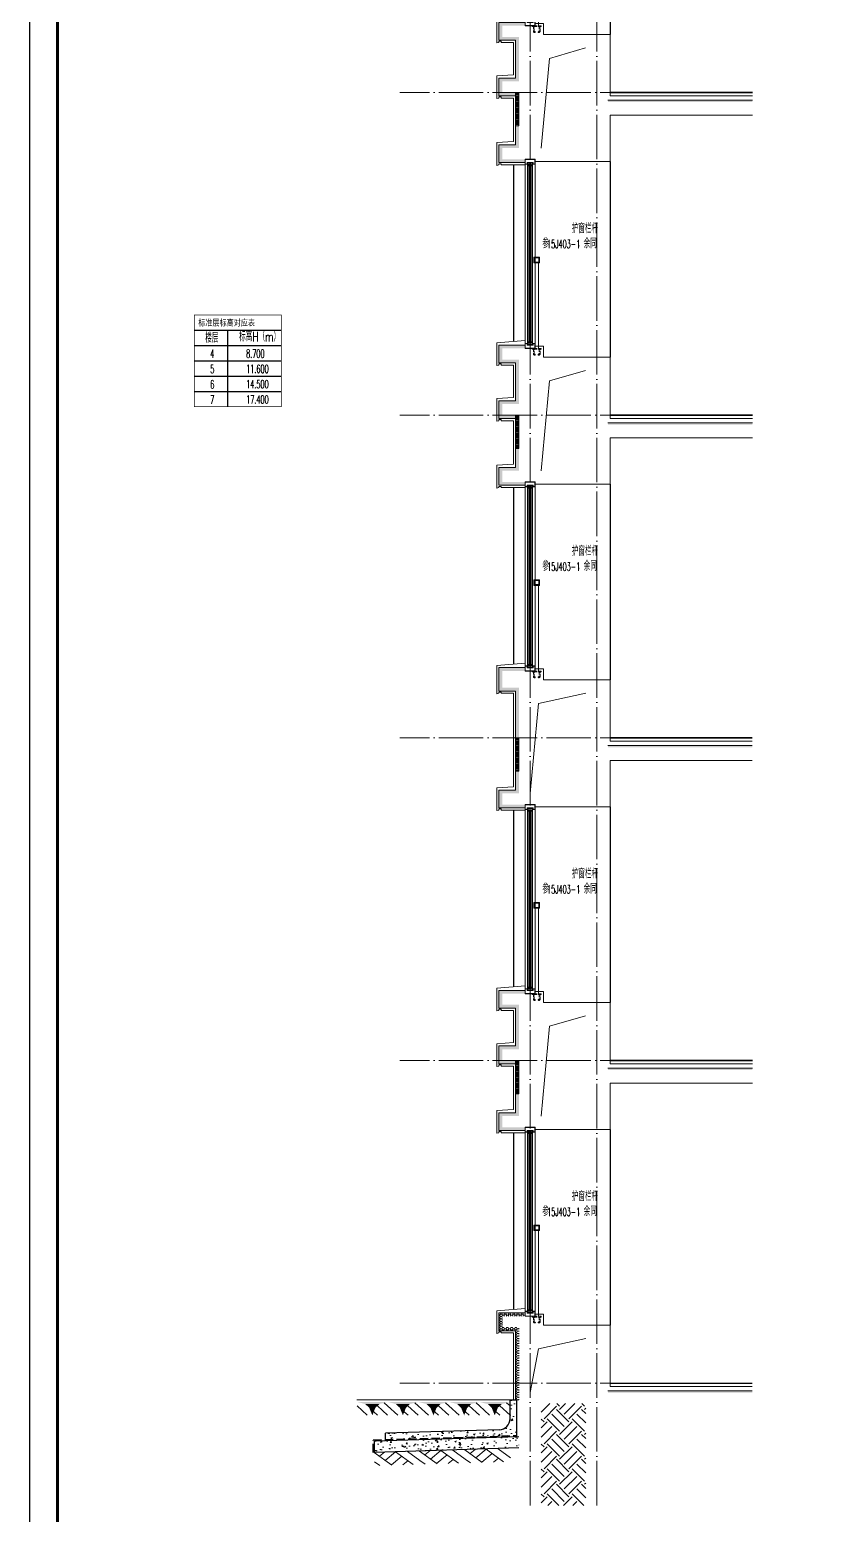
# Model space of a CAD drawing. Extents: x -518115 to 389031, y -209821 to 1628073.
# Drawn here: x 155430 to 162604, y -169623 to -156279 of the extents above; entities that cross this region are included whole.
import ezdxf

# ---------------------------------------------------------------- set-up
doc = ezdxf.new("R2010")
doc.units = 0
doc.header["$LTSCALE"] = 1000
doc.header["$MEASUREMENT"] = 0
doc.linetypes.add('DASH', pattern=[0.35, 0.25, -0.1])
doc.linetypes.add('DOTE', pattern=[2.42, 2, -0.2, 0.02, -0.2])
for name, color, linetype in [('C-Sheet-图框', 101, 'Continuous'), ('COLUMN', 9, 'Continuous'), ('PUB_TEXT', 4, 'Continuous'), ('图框', 140, 'Continuous'), ('看线', 251, 'Continuous'), ('立面-看线', 251, 'Continuous')]:
    doc.layers.add(name, color=color, linetype=linetype)
for name, color, linetype, lineweight in [('DOTE', 19, 'DOTE', 9), ('PUB_HATCH', 8, 'Continuous', 9), ('S_WINDOW', 144, 'Continuous', 15), ('内粉刷', 37, 'Continuous', 9), ('填充', 251, 'Continuous', 5), ('立面-中轮廓线', 213, 'Continuous', 35), ('立面-栏杆', 105, 'Continuous', 15), ('立面-洞口示意', 152, 'Continuous', 13), ('粉刷', 251, 'Continuous', 9), ('细细', 250, 'Continuous', 0)]:
    doc.layers.add(name, color=color, linetype=linetype, lineweight=lineweight)
doc.layers.add('yichutu', color=7, linetype='Continuous', true_color=0xffffff, plot=False)
doc.styles.add('_TCH_DIM', font='SIMPLEX.shx', dxfattribs={"width": 0.7, "bigfont": 'GBCBIG.shx'})
doc.styles.add('宋体', font='', dxfattribs={"height": 50})
doc.styles.get('宋体').set_extended_font_data('SimSun')
pattern_1 = [(50, (28072.99, 249033.25), (143.452037, -12.550427), [15, -165]), (355, (28072.99, 249033.25), (-27.750267, 150.438427), [12, -132]), (100.4514, (28084.94, 249032.2), (115.701876, 137.88791), [12.74804, -140.22842]), (46.1842, (28072.99, 249073.25), (213.44821, -33.1038), [22.5, -247.5]), (96.6356, (28090.77, 249070.5), (186.93254, 194.82357), [19.12206, -210.3426]), (351.1842, (28072.99, 249073.25), (186.93239, 194.82372), [18, -198]), (21, (28092.99, 249063.25), (119.38141, -80.52378), [15, -165]), (326, (28092.99, 249063.25), (48.663066, 145.03001), [12, -132]), (71.4514, (28102.93, 249056.54), (168.044526, 64.5061), [12.74804, -140.22842]), (37.5, (28072.986, 249033.25), (2.431971, 66.578771), [0, -130.4, 0, -134, 0, -132.5]), (7.5, (28072.986, 249033.25), (52.613907, 78.882342), [0, -76.4, 0, -127.4, 0, -50.5]), (327.5, (28028.386, 249033.25), (106.764487, -4.510974), [0, -50, 0, -156, 0, -207]), (317.5, (28008.39, 249033.25), (116.637234, 20.020996), [0, -65, 0, -103.6, 0, -147])]
pattern_2 = [(315, (-1092889.3176, -488431.8362), (-1.767766953, -1.767766953), []), (315, (-1092888.139, -488431.8362), (-1.767766953, -1.767766953), [])]
pattern_3 = [(315, (-1092889.3176, -490170.0743), (-1.767766953, -1.767766953), []), (315, (-1092888.139, -490170.0743), (-1.767766953, -1.767766953), [])]

# ---------------------------------------------------------------- blocks, each defined once
blk = doc.blocks.new('GFDDDDRG')
at = {"layer": '图框'}
blk.add_lwpolyline([(923310, -107437), (923310, -159999), (893610, -159999), (893610, -107437)], close=True, dxfattribs=at)
blk.add_lwpolyline([(923310, -107437), (923310, -159999), (893610, -159999), (893610, -107437)], close=True, dxfattribs=at)
at = {"layer": '图框', "const_width": 50}
blk.add_lwpolyline([(894110, -159499), (922810, -159499), (922810, -108687), (894110, -108687)], close=True, dxfattribs=at)
blk = doc.blocks.new('yct-1051-594-26275-14850-25-1002.0')
at = {"layer": 'yichutu', "color": 7, "true_color": 0xffffff}
blk.add_lwpolyline([(0, 0), (0, 14850), (26275, 14850), (26275, 0)], close=True, dxfattribs=at)
blk = doc.blocks.new('$LinePat$素土夯实')
at = {"color": 0}
for p, q in [((0, -210), (210, 0)), ((120, -300), (420, 0)), ((420, 0), (608, -188)), ((495, -300), (795, 0)), ((615, 0), (705, -90)), ((210, -210), (300, -300)), ((315, -105), (502, -293)), ((705, -300), (795, -210))]:
    blk.add_line(p, q, dxfattribs=at)
blk = doc.blocks.new('$LinePat$自然土壤')
at = {"color": 0}
for p, q in [((0, -90), (71, -19)), ((0, -300), (211, -89)), ((210, -300), (286, -224)), ((420, -300), (630, -90))]:
    blk.add_line(p, q, dxfattribs=at)
for points in [[(0, 0), (630, 0), (168, -45), (462, -45)], [(168, -45), (462, -45), (252, -132), (378, -132)], [(252, -132), (378, -132), (315, -300)]]:
    blk.add_solid(points, dxfattribs=at)
blk = doc.blocks.new('sanshui')
at = {"layer": '粉刷'}
h = blk.add_hatch(dxfattribs=at)
h.set_pattern_fill('混凝土', color=256, scale=20)
h.set_pattern_definition(pattern_1)
edge = h.paths.add_edge_path()
edge.add_line((346318, 427330), (346258, 427330))
edge.add_line((346258, 427330), (346258, 427160))
edge.add_arc((346158, 427160), 100, 271.7184, 360, ccw=False)
edge.add_line((346161, 427060), (345138, 427030))
edge.add_line((345138, 427030), (345138, 426970))
edge.add_line((345138, 426970), (346318, 427005))
edge.add_line((346318, 427005), (346318, 427330))
h = blk.add_hatch(dxfattribs=at)
h.set_pattern_fill('混凝土', color=256, scale=20)
h.set_pattern_definition(pattern_1)
h.paths.add_polyline_path([(346338, 426896), (346338, 426996), (345038, 426957), (345038, 426857)])
at = {"layer": 'COLUMN'}
for p, q in [((346258, 427330), (346318, 427330)), ((346258, 427160), (346258, 427330)), ((346318, 426995), (346318, 427330)), ((346161, 427060), (345138, 427030)), ((345138, 426960), (345138, 427030)), ((346338, 426996), (345038, 426957)), ((345038, 426857), (345038, 426957)), ((346338, 426896), (345038, 426857))]:
    blk.add_line(p, q, dxfattribs=at)
blk.add_arc((346158, 427160), 100, 271.7184, 0, dxfattribs=at)
at = {"layer": '立面-中轮廓线', "linetype": 'DASH', "ltscale": 0.3}
blk.add_lwpolyline([(345028, 426857), (345028, 426966), (346318, 427005)], dxfattribs=at)
at = {"layer": '粉刷'}
blk.add_line((344881, 427330), (346258, 427330), dxfattribs=at)
at = {"layer": '粉刷', "yscale": 0.4, "zscale": 0.4}
for name, p, xscale, rotation in [('$LinePat$自然土壤', (345157, 427310), -0.4369306507241237, 359.9999999999903), ('$LinePat$自然土壤', (345432, 427310), -0.4369306507241237, 359.9999999999903), ('$LinePat$自然土壤', (345707, 427310), -0.4369306507241237, 359.9999999999903), ('$LinePat$自然土壤', (345983, 427310), -0.4369306507241237, 359.9999999999903), ('$LinePat$自然土壤', (346258, 427310), -0.4369306507241237, 359.9999999999903), ('$LinePat$素土夯实', (345851, 426881), -0.5117605352322558, 1.718358001643932), ('$LinePat$素土夯实', (346258, 426893), -0.5117605352322558, 1.718358001643932), ('$LinePat$素土夯实', (345444, 426869), -0.5117605352322558, 1.718358001643932)]:
    blk.add_blockref(name, p, dxfattribs=dict(at, xscale=xscale, rotation=rotation))
blk = doc.blocks.new('A$C008776C7')
at = {"layer": '细细'}
h = blk.add_hatch(dxfattribs=at)
h.set_pattern_fill('金属', color=256, style=0)
h.set_pattern_definition(pattern_2)
h.paths.add_polyline_path([(0, 1655), (20, 1655), (20, 1669), (70, 1669), (70, 1655), (90, 1655), (90, 1700), (0, 1700)])
h.paths.add_polyline_path([(18, 1671), (18, 1657), (2, 1657), (2, 1698), (88, 1698), (88, 1657), (72, 1657), (72, 1671)], flags=16)
h = blk.add_hatch(dxfattribs=at)
h.set_pattern_fill('金属', color=256, style=0)
h.set_pattern_definition(pattern_2)
h.paths.add_polyline_path([(68, 1667), (68, 1642), (56, 1642), (56, 1652), (34, 1652), (34, 1642), (22, 1642), (22, 1667)])
h.paths.add_polyline_path([(24, 1665), (24, 1644), (32, 1644), (32, 1654), (58, 1654), (58, 1644), (66, 1644), (66, 1665)], flags=16)
h = blk.add_hatch(color=256, dxfattribs=at)
edge = h.paths.add_edge_path()
edge.add_line((40, 1652), (40, 1640))
edge.add_arc((45, 1631), 9.44, 61.5175, 118.4825, ccw=False)
edge.add_line((50, 1640), (50, 1652))
edge.add_arc((45, 1660), 9.44, 241.5175, 298.4825, ccw=False)
h = blk.add_hatch(dxfattribs=at)
h.set_pattern_fill('金属', color=256, style=0)
h.set_pattern_definition(pattern_3)
h.paths.add_polyline_path([(0, 45), (20, 45), (20, 31), (70, 31), (70, 45), (90, 45), (90, 0), (0, 0)])
h.paths.add_polyline_path([(18, 29), (18, 43), (2, 43), (2, 2), (88, 2), (88, 43), (72, 43), (72, 29)], flags=16)
h = blk.add_hatch(dxfattribs=at)
h.set_pattern_fill('金属', color=256, style=0)
h.set_pattern_definition(pattern_3)
h.paths.add_polyline_path([(68, 33), (68, 58), (56, 58), (56, 48), (34, 48), (34, 58), (22, 58), (22, 33)])
h.paths.add_polyline_path([(24, 35), (24, 56), (32, 56), (32, 46), (58, 46), (58, 56), (66, 56), (66, 35)], flags=16)
h = blk.add_hatch(color=256, dxfattribs=at)
edge = h.paths.add_edge_path()
edge.add_line((40, 48), (40, 60))
edge.add_arc((45, 69), 9.44, 241.5175, 298.4825)
edge.add_line((50, 60), (50, 48))
edge.add_arc((45, 40), 9.44, 61.5175, 118.4825)
at = {"layer": 'S_WINDOW'}
for p, q in [((0, 45), (0, 1655)), ((22, 58), (22, 1642)), ((68, 58), (68, 1642)), ((90, 45), (90, 1655))]:
    blk.add_line(p, q, dxfattribs=at)
for points in [[(90, 1700), (90, 1655), (70, 1655), (70, 1669), (20, 1669), (20, 1655), (0, 1655), (0, 1700)], [(88, 1698), (88, 1657), (72, 1657), (72, 1671), (18, 1671), (18, 1657), (2, 1657), (2, 1698)], [(68, 1667), (68, 1642), (56, 1642), (56, 1652), (34, 1652), (34, 1642), (22, 1642), (22, 1667)], [(66, 1665), (66, 1644), (58, 1644), (58, 1654), (32, 1654), (32, 1644), (24, 1644), (24, 1665)], [(90, 0), (90, 45), (70, 45), (70, 31), (20, 31), (20, 45), (0, 45), (0, 0)], [(88, 2), (88, 43), (72, 43), (72, 29), (18, 29), (18, 43), (2, 43), (2, 2)], [(68, 33), (68, 58), (56, 58), (56, 48), (34, 48), (34, 58), (22, 58), (22, 33)], [(66, 35), (66, 56), (58, 56), (58, 46), (32, 46), (32, 56), (24, 56), (24, 35)]]:
    blk.add_lwpolyline(points, close=True, dxfattribs=at)
at = {"layer": '细细'}
for points in [[(34, 1642), (34, 58)], [(40, 60), (40, 1652)], [(50, 60), (50, 1652)], [(56, 1642), (56, 58)]]:
    blk.add_lwpolyline(points, dxfattribs=at)
for points in [[(40, 1652), (40, 1640, -0.253805), (50, 1640), (50, 1652, -0.253805)], [(40, 48), (40, 60, 0.253805), (50, 60), (50, 48, 0.253805)]]:
    blk.add_lwpolyline(points, format="xyb", close=True, dxfattribs=at)
blk = doc.blocks.new('A$C02E370A9')
at = {"layer": 'PUB_TEXT', "style": '_TCH_DIM'}
for s, height, width, p in [('护窗栏杆', 84.4, 0.7, (290, 216)), ('参', 84.4, 0.7, (25, 81)), ('15J403-1', 74.4, 0.494118, (68, 81)), ('，余同', 84.4, 0.7, (338, 81))]:
    blk.add_text(s, height=height, dxfattribs=dict(at, width=width)).set_placement(p)
blk = doc.blocks.new('A$C164D20CD')
at = {"layer": '立面-栏杆'}
for p, q in [((-55, 0), (-55, 770)), ((-25, 770), (-25, 0))]:
    blk.add_line(p, q, dxfattribs=at)
at = {"layer": '立面-栏杆', "linetype": 'DASH', "ltscale": 0.1}
for p, q in [((0, 0), (-80, 0)), ((-80, 0), (-80, -7)), ((0, -7), (0, 0)), ((-80, -7), (-70, -7)), ((-70, -7), (-70, -51)), ((-62, -7), (-18, -7)), ((-62, -51), (-62, -7)), ((-55, -53), (-61, -53)), ((-61, -60), (-55, -60)), ((-53, -57), (-53, -56)), ((-27, -56), (-27, -57)), ((-19, -53), (-25, -53)), ((-25, -60), (-19, -60)), ((-18, -7), (-18, -51)), ((-10, -7), (0, -7)), ((-10, -51), (-10, -7))]:
    blk.add_line(p, q, dxfattribs=at)
at = {"layer": '立面-栏杆'}
for points in [[(-15, 820), (-65, 820), (-65, 770), (-15, 770)], [(-21, 814), (-59, 814), (-59, 776), (-21, 776)]]:
    blk.add_lwpolyline(points, close=True, dxfattribs=at)
at = {"layer": '立面-栏杆', "linetype": 'DASH', "ltscale": 0.1}
for centre, major_axis, start_param, end_param in [((-61, -51), (6.36, 6.36), 2.356194, 3.926991), ((-61, -51), (1.27, 1.27), 2.356194, 3.926991), ((-55, -56), (1.91, 1.91), 5.497787, 7.068583), ((-55, -57), (1.91, 1.91), 3.926991, 5.497787), ((-25, -56), (1.91, 1.91), 0.785398, 2.356194), ((-23, -55), (3.53, 3.53), 2.748894, 3.534292), ((-19, -51), (-6.36, 6.36), 2.356194, 3.926991), ((-19, -51), (-1.27, 1.27), 2.356194, 3.926991)]:
    blk.add_ellipse(centre, major_axis=major_axis, ratio=1, start_param=start_param, end_param=end_param, dxfattribs=at)
blk = doc.blocks.new('FSDFSFSFSFEFSFESF')
at = {"layer": 'PUB_HATCH'}
h = blk.add_hatch(dxfattribs=at)
h.set_pattern_fill('HONEY', color=256, scale=8, style=0)
h.set_pattern_definition([(0, (1159353.776, 417228.872), (19.05, 10.99852), [12.7, -25.4]), (120, (1159353.776, 417228.872), (-19.0499977, 10.998524), [12.7, -25.4]), (60, (1159353.776, 417228.872), (2.3e-06, 21.997044), [-25.4, 12.7])])
h.paths.add_polyline_path([(1114278, 465143), (1114128, 465143), (1114128, 465243), (1114278, 465243), (1114278, 465643), (1114128, 465643), (1114128, 465743), (1114333, 465743), (1114333, 465773), (1114098, 465773), (1114098, 465613), (1114248, 465613), (1114248, 465513), (1114248, 465273), (1114098, 465273), (1114098, 465113), (1114248, 465113), (1114248, 464673), (1114098, 464673), (1114098, 464513), (1114333, 464513), (1114333, 464543), (1114128, 464543), (1114128, 464643), (1114278, 464643)])
at = {"layer": '立面-看线'}
h = blk.add_hatch(dxfattribs=at)
h.set_pattern_fill('HONEY', color=256, scale=7)
h.set_pattern_definition([(0, (313825.034, 79696.42), (16.66875, 9.623705), [11.1125, -22.225]), (120, (313825.034, 79696.42), (-16.66874801, 9.62370845), [11.1125, -22.225]), (60, (313825.034, 79696.42), (1.99e-06, 19.24741345), [-22.225, 11.1125])])
h.paths.add_polyline_path([(1116377, 465073), (1115078, 465073), (1115078, 465058), (1116377, 465058)])
at = {"layer": 'PUB_HATCH', "color": 215, "true_color": 0xa953a0}
blk.add_line((1115078, 465073), (1116377, 465073), dxfattribs=at)
blk.add_lwpolyline([(1114333, 465773), (1114098, 465773), (1114098, 465613), (1114248, 465613), (1114248, 465513), (1114248, 465513), (1114248, 465273), (1114098, 465273), (1114098, 465113), (1114248, 465113), (1114248, 464673), (1114098, 464673), (1114098, 464513), (1114333, 464513)], dxfattribs=at)
at = {"layer": '内粉刷'}
for points in [[(1114333, 465813), (1114078, 465793), (1114078, 465593)], [(1114423, 465763), (1114498, 465763), (1114498, 465663), (1115098, 465663), (1115098, 465113)], [(1114118, 465593), (1114118, 465603), (1114098, 465603), (1114098, 465593), (1114078, 465588), (1114078, 465593)], [(1114118, 465593), (1114228, 465593), (1114228, 465493), (1114228, 465493), (1114228, 465303), (1114078, 465293), (1114078, 465093)], [(1114118, 465093), (1114118, 465103), (1114098, 465103), (1114098, 465093), (1114078, 465088), (1114078, 465093)], [(1114118, 465093), (1114228, 465093), (1114228, 464703), (1114078, 464693), (1114078, 464493)], [(1116377, 465113), (1115098, 465113)], [(1114423, 464523), (1115098, 464523), (1115098, 464938), (1116377, 464938)], [(1114118, 464493), (1114118, 464503), (1114098, 464503), (1114098, 464493), (1114078, 464488), (1114078, 464493)], [(1114118, 464493), (1114333, 464493)]]:
    blk.add_lwpolyline(points, dxfattribs=at)
at = {"layer": '看线'}
for p, q in [((1114228, 467393), (1114228, 465805)), ((1115098, 467423), (1115098, 465663))]:
    blk.add_line(p, q, dxfattribs=at)
at = {"layer": '看线', "color": 32}
for p, q in [((1116377, 465143), (1115098, 465143)), ((1115098, 465143), (1116377, 465143))]:
    blk.add_line(p, q, dxfattribs=at)
at = {"layer": '立面-洞口示意'}
blk.add_lwpolyline([(1114478, 464643), (1114552, 465450), (1114878, 465543)], dxfattribs=at)
for name, p in [('A$C008776C7', (1114333, 465743)), ('A$C02E370A9', (1114463, 466563)), ('A$C164D20CD', (1114478, 465743))]:
    blk.add_blockref(name, p)
blk = doc.blocks.new('A$C1F6240CC')
at = {"layer": 'PUB_HATCH'}
h = blk.add_hatch(dxfattribs=at)
h.set_pattern_fill('DOTS', color=251, scale=2, style=0)
h.set_pattern_definition([(0, (-2e-08, -300), (1.5875, 3.175), [0, -3.175])])
h.paths.add_polyline_path([(-30, -300), (0, -300), (0, -50), (0, 0), (0, 0), (0, 0), (-30, 0)])
at = {"layer": 'PUB_HATCH', "color": 5}
blk.add_lwpolyline([(0, 0), (-30, 0), (-30, -300), (0, -300)], close=True, dxfattribs=at)

msp = doc.modelspace()

# ---------------------------------------------------------------- hatches: boundary and pattern name
at = {"layer": 'PUB_HATCH'}
h = msp.add_hatch(dxfattribs=at)
h.set_pattern_fill('HONEY', color=256, scale=8, style=0)
h.set_pattern_definition([(0, (204906.1, -210557.532), (19.05, 10.99852), [12.7, -25.4]), (120, (204906.1, -210557.532), (-19.0499977, 10.998524), [12.7, -25.4]), (60, (204906.1, -210557.532), (2.3e-06, 21.997044), [-25.4, 12.7])])
h.paths.add_polyline_path([(159830.6, -162643), (159800.6, -162643), (159800.6, -163113), (159650.6, -163113), (159650.6, -163273), (159885.6, -163273), (159885.6, -163243), (159680.6, -163243), (159680.6, -163143), (159830.6, -163143)])
h.paths.add_polyline_path([(159800.6, -162643), (159830.6, -162643), (159830.6, -162193), (159680.6, -162193), (159680.6, -162043), (159885.6, -162043), (159885.6, -162013), (159650.6, -162013), (159650.6, -162223), (159800.6, -162223)])
h = msp.add_hatch(dxfattribs=at)
h.set_pattern_fill('HONEY', color=256, scale=8, style=0)
h.set_pattern_definition([(0, (-673774.235, -98796.217), (19.05, 10.99852), [12.7, -25.4]), (120, (-673774.235, -98796.217), (-19.04999772, 10.99852394), [12.7, -25.4]), (60, (-673774.235, -98796.217), (2.28e-06, 21.99704394), [-25.4, 12.7])])
h.paths.add_polyline_path([(159800.6, -168593), (159830.6, -168593), (159830.6, -167943), (159680.6, -167943), (159680.6, -167843), (159885.6, -167843), (159885.6, -167813), (159650.6, -167813), (159650.6, -167973), (159800.6, -167973)])
at = {"layer": '填充'}
h = msp.add_hatch(dxfattribs=at)
h.set_pattern_fill('EARTH', color=250, scale=50, angle=45, style=0)
h.set_pattern_definition([(45, (-955067.68, -624736.4), (0, 224.506403), [158.75, -158.75]), (45, (-955109.77, -624694.31), (0, 224.506403), [158.75, -158.75]), (45, (-955151.87, -624652.21), (0, 224.506403), [158.75, -158.75]), (135, (-955151.87, -624624.15), (-224.506403, 0), [158.75, -158.75]), (135, (-955109.77, -624582.06), (-224.506403, 0), [158.75, -158.75]), (135, (-955067.68, -624539.96), (-224.506403, 0), [158.75, -158.75])])
h.paths.add_polyline_path([(160430.6, -169543), (160430.6, -168628), (160030.6, -168628), (160030.6, -169543)])
at = {"layer": '立面-看线'}
h = msp.add_hatch(dxfattribs=at)
h.set_pattern_fill('HONEY', color=256, scale=7)
h.set_pattern_definition([(0, (-640622.642, -548089.9845), (16.66875, 9.623705), [11.1125, -22.225]), (120, (-640622.642, -548089.9845), (-16.66874801, 9.62370845), [11.1125, -22.225]), (60, (-640622.642, -548089.9845), (1.99e-06, 19.24741345), [-22.225, 11.1125])])
h.paths.add_polyline_path([(161929.1, -162713), (160630.6, -162713), (160630.6, -162728), (161929.1, -162728)])
h = msp.add_hatch(dxfattribs=at)
h.set_pattern_fill('HONEY', color=256, scale=7)
h.set_pattern_definition([(0, (-640622.642, -553889.9845), (16.66875, 9.623705), [11.1125, -22.225]), (120, (-640622.642, -553889.9845), (-16.66874801, 9.62370845), [11.1125, -22.225]), (60, (-640622.642, -553889.9845), (1.99e-06, 19.24741345), [-22.225, 11.1125])])
h.paths.add_polyline_path([(161929.1, -168513), (160630.6, -168513), (160630.6, -168528), (161929.1, -168528)])

# ---------------------------------------------------------------- linework, layer by layer
at = {"layer": 'C-Sheet-图框', "color": 0}
for p, q in [((156910.6, -158980.5), (157693.3, -158980.5)), ((156910.6, -158980.5), (157693.3, -158980.5)), ((157210.9, -158980.5), (157210.9, -159668)), ((156910.6, -159118), (157693.3, -159118)), ((156910.6, -159255.5), (157693.3, -159255.5)), ((156910.6, -159393), (157693.3, -159393)), ((156910.6, -159530.5), (157693.3, -159530.5))]:
    msp.add_line(p, q, dxfattribs=at)
at = {"layer": 'C-Sheet-图框', "color": 0, "const_width": 6}
msp.add_lwpolyline([(156910.6, -159668), (157693.3, -159668), (157693.3, -158843), (156910.6, -158843)], close=True, dxfattribs=at)
at = {"layer": 'DOTE', "linetype": 'DOTE', "ltscale": 0.2}
for p, q in [((159930.6, -169543), (159930.6, -149943)), ((160530.6, -169543), (160530.6, -149943)), ((161929.1, -156843), (158760.4, -156843)), ((161929.1, -159743), (158760.4, -159743)), ((161929.1, -162643), (158760.4, -162643)), ((161929.1, -165543), (158760.4, -165543)), ((161929.1, -168443), (158760.4, -168443))]:
    msp.add_line(p, q, dxfattribs=at)
at = {"layer": 'PUB_HATCH', "color": 215, "true_color": 0xa953a0}
for p, q in [((160630.6, -162713), (161929.1, -162713)), ((160630.6, -168513), (161929.1, -168513))]:
    msp.add_line(p, q, dxfattribs=at)
for points in [[(159885.6, -162013), (159650.6, -162013), (159650.6, -162223), (159800.6, -162223), (159800.6, -162273), (159800.6, -162273), (159800.6, -162643)], [(159800.6, -162643), (159800.6, -163113), (159650.6, -163113), (159650.6, -163273), (159885.6, -163273)], [(159885.6, -167813), (159650.6, -167813), (159650.6, -167973), (159800.6, -167973), (159800.6, -168593)]]:
    msp.add_lwpolyline(points, dxfattribs=at)
at = {"layer": '内粉刷'}
for points in [[(159885.6, -161973), (159630.6, -161993), (159630.6, -162243)], [(159975.6, -162023), (160050.6, -162023), (160050.6, -162123), (160650.6, -162123), (160650.6, -162673)], [(159670.6, -162243), (159670.6, -162233), (159650.6, -162233), (159650.6, -162243), (159630.6, -162248), (159630.6, -162243)], [(159670.6, -162243), (159780.6, -162243), (159780.6, -162293), (159780.6, -162293), (159780.6, -162643)], [(159780.6, -162643), (159780.6, -163083), (159630.6, -163093), (159630.6, -163293)], [(161929.1, -162673), (160650.6, -162673)], [(159975.6, -163263), (160650.6, -163263), (160650.6, -162848), (161929.1, -162848)], [(159670.6, -163293), (159670.6, -163283), (159650.6, -163283), (159650.6, -163293), (159630.6, -163298), (159630.6, -163293)], [(159670.6, -163293), (159885.6, -163293)], [(159885.6, -167773), (159630.6, -167793), (159630.6, -167993)], [(159975.6, -167823), (160050.6, -167823), (160050.6, -167923), (160650.6, -167923), (160650.6, -168473)], [(159670.6, -167993), (159670.6, -167983), (159650.6, -167983), (159650.6, -167993), (159630.6, -167998), (159630.6, -167993)], [(159670.6, -167993), (159780.6, -167993), (159780.6, -168593)], [(161929.1, -168473), (160650.6, -168473)]]:
    msp.add_lwpolyline(points, dxfattribs=at)
at = {"layer": '看线'}
for p, q in [((160650.6, -160363), (160650.6, -162123)), ((159780.6, -160393), (159780.6, -161981.3)), ((159780.6, -166193), (159780.6, -167781.3)), ((160650.6, -166163), (160650.6, -167923))]:
    msp.add_line(p, q, dxfattribs=at)
at = {"layer": '看线', "color": 32}
for p, q in [((161929.1, -162643), (160650.6, -162643)), ((160650.6, -162643), (161929.1, -162643)), ((160650.6, -168443), (161929.1, -168443))]:
    msp.add_line(p, q, dxfattribs=at)
at = {"layer": '立面-洞口示意'}
for points in [[(159930.6, -163143), (160004.8, -162336.5), (160430.6, -162243)], [(159930.6, -168528), (160004.8, -168136.5), (160430.6, -168043)]]:
    msp.add_lwpolyline(points, dxfattribs=at)

# ---------------------------------------------------------------- block references
at = {"xscale": 0.5, "yscale": 0.5, "zscale": 0.5}
msp.add_blockref('GFDDDDRG', (-291374.4, -93716.5), dxfattribs=at)
for name, p in [('FSDFSFSFSFEFSFESF', (-954447.7, -621986.4)), ('A$C1F6240CC', (159830.6, -156843)), ('FSDFSFSFSFEFSFESF', (-954447.7, -624886.4)), ('A$C1F6240CC', (159830.6, -159743)), ('A$C008776C7', (159885.6, -162043)), ('A$C02E370A9', (160015.6, -161223)), ('A$C164D20CD', (160030.6, -162043)), ('A$C1F6240CC', (159830.6, -162643)), ('FSDFSFSFSFEFSFESF', (-954447.7, -630686.4)), ('A$C1F6240CC', (159830.6, -165543)), ('A$C008776C7', (159885.6, -167843)), ('A$C02E370A9', (160015.6, -167023)), ('A$C164D20CD', (160030.6, -167843)), ('sanshui', (-186507.5, -595922.7))]:
    msp.add_blockref(name, p)
at = {"layer": 'yichutu', "rotation": 270}
msp.add_blockref('yct-1051-594-26275-14850-25-1002.0', (155430.5, -147435), dxfattribs=at)

# ---------------------------------------------------------------- texts
at = {"layer": 'PUB_TEXT', "color": 2, "style": '宋体', "width": 0.8}
msp.add_text('标准层标高对应表', height=56.96, dxfattribs=at).set_placement((156946.6, -158940.6))
at = {"layer": 'PUB_TEXT', "style": '_TCH_DIM'}
for s, height, width, p in [('楼层', 84.4, 0.7, (157009.7, -159091.1)), ('标高H（m）', 84.4, 0.7, (157314.2, -159080)), ('4', 74.4, 0.494118, (157054, -159229.2)), ('8.700', 74.38, 0.494118, (157377.4, -159227.3)), ('5', 74.4, 0.494118, (157054, -159366.7)), ('11.600', 74.38, 0.494118, (157377.4, -159364.8)), ('6', 74.4, 0.494118, (157054, -159504.2)), ('14.500', 74.38, 0.494118, (157377.4, -159502.3)), ('7', 74.4, 0.494118, (157054, -159641.7)), ('17.400', 74.38, 0.494118, (157377.4, -159639.8))]:
    msp.add_text(s, height=height, dxfattribs=dict(at, width=width)).set_placement(p)

doc.saveas('drawing.dxf')
